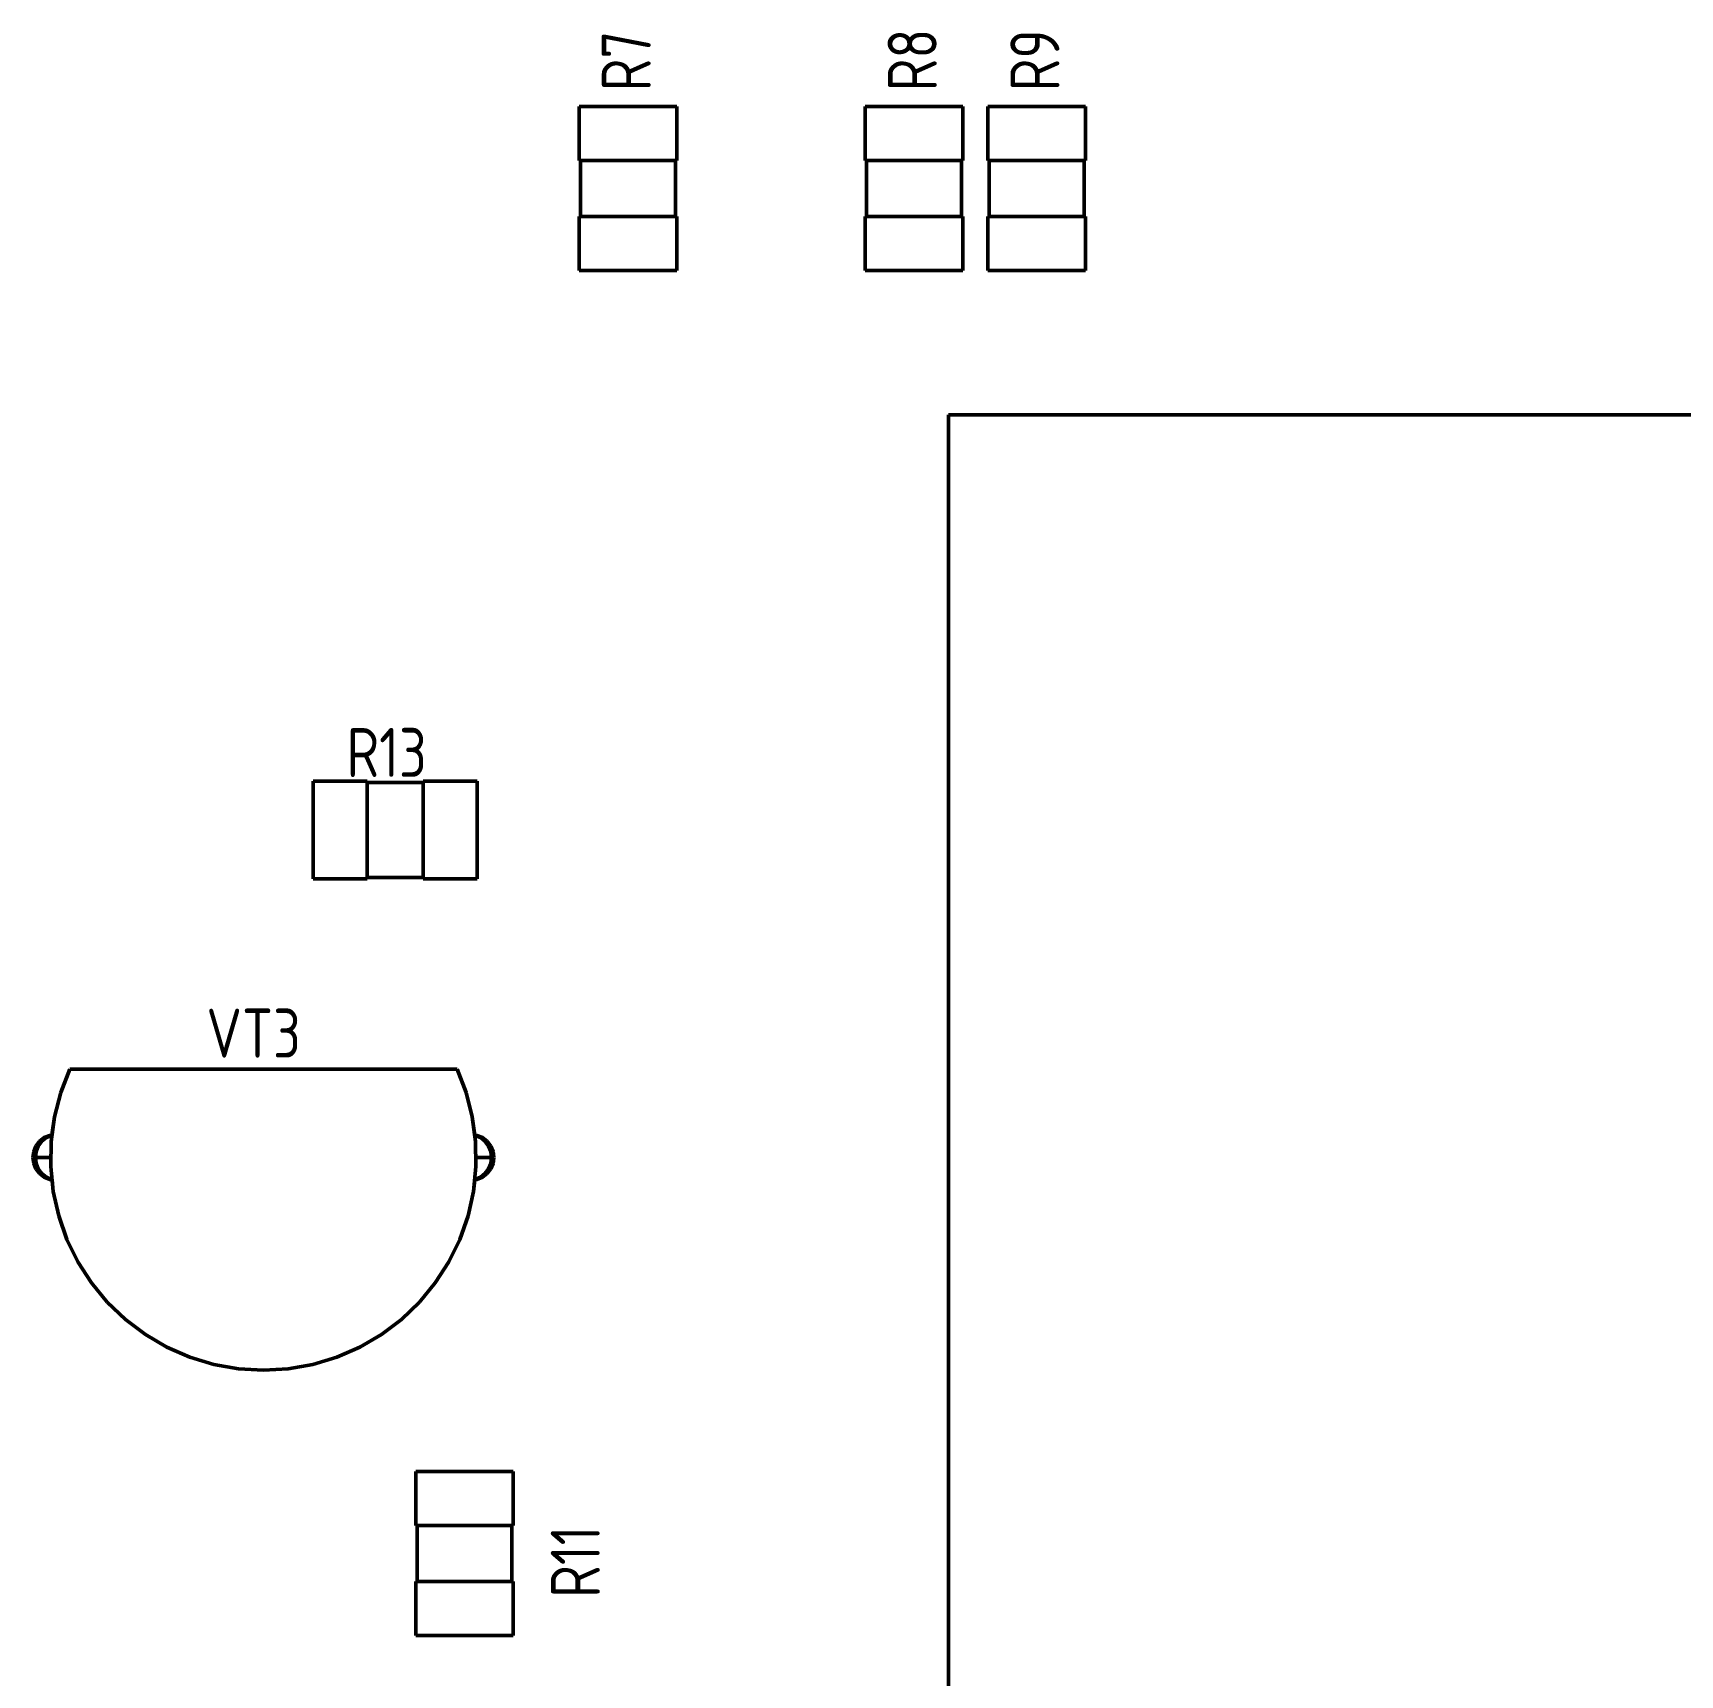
# Model space of a CAD drawing. Extents: x 260 to 1101, y 70 to 664.
# Drawn here: x 354.94 to 395.24, y 460.29 to 500.46 of the extents above; entities that cross this region are included whole.
import ezdxf

# ---------------------------------------------------------------- set-up
doc = ezdxf.new("R2010")
doc.units = 0
doc.header["$MEASUREMENT"] = 0
doc.layers.add('Основная', color=7, linetype='CONTINUOUS', lineweight=50)
doc.styles.add('GOST type A0', font='', dxfattribs={"oblique": 15, "height": 3.5})
doc.styles.get('GOST type A0').set_extended_font_data('GOST type A')

msp = doc.modelspace()

# ---------------------------------------------------------------- linework, layer by layer
at = {"layer": 'Основная'}
for p, q in [((370.694, 498.663), (368.306, 498.663)), ((368.306, 498.663), (368.306, 497.343)), ((368.306, 498.663), (370.694, 498.663)), ((368.306, 498.663), (368.306, 497.343)), ((370.694, 498.663), (368.306, 498.663)), ((368.306, 498.663), (368.306, 497.343)), ((368.306, 498.663), (370.694, 498.663)), ((368.306, 498.663), (368.306, 497.343)), ((370.694, 497.343), (370.694, 498.663)), ((370.694, 498.663), (370.694, 497.343)), ((370.694, 497.343), (370.694, 498.663)), ((370.694, 498.663), (370.694, 497.343)), ((377.694, 498.663), (375.306, 498.663)), ((375.306, 498.663), (375.306, 497.343)), ((375.306, 498.663), (377.694, 498.663)), ((375.306, 498.663), (375.306, 497.343)), ((377.694, 498.663), (375.306, 498.663)), ((375.306, 498.663), (375.306, 497.343)), ((375.306, 498.663), (377.694, 498.663)), ((375.306, 498.663), (375.306, 497.343)), ((377.694, 497.343), (377.694, 498.663)), ((377.694, 498.663), (377.694, 497.343)), ((377.694, 497.343), (377.694, 498.663)), ((377.694, 498.663), (377.694, 497.343)), ((380.694, 498.663), (378.306, 498.663)), ((378.306, 498.663), (378.306, 497.343)), ((378.306, 498.663), (380.694, 498.663)), ((378.306, 498.663), (378.306, 497.343)), ((380.694, 498.663), (378.306, 498.663)), ((378.306, 498.663), (378.306, 497.343)), ((378.306, 498.663), (380.694, 498.663)), ((378.306, 498.663), (378.306, 497.343)), ((380.694, 497.343), (380.694, 498.663)), ((380.694, 498.663), (380.694, 497.343)), ((380.694, 497.343), (380.694, 498.663)), ((380.694, 498.663), (380.694, 497.343)), ((368.306, 497.343), (368.34, 497.343)), ((368.306, 497.343), (370.694, 497.343)), ((368.306, 497.343), (368.34, 497.343)), ((368.306, 497.343), (370.694, 497.343)), ((368.34, 497.343), (368.34, 495.971)), ((368.34, 497.343), (368.34, 495.971)), ((368.34, 497.343), (368.34, 495.971)), ((368.34, 497.343), (368.34, 495.971)), ((370.66, 495.971), (370.66, 497.343)), ((370.66, 497.343), (370.694, 497.343)), ((370.66, 497.343), (370.66, 495.971)), ((370.66, 495.971), (370.66, 497.343)), ((370.66, 497.343), (370.694, 497.343)), ((370.66, 497.343), (370.66, 495.971)), ((375.306, 497.343), (375.34, 497.343)), ((375.306, 497.343), (377.694, 497.343)), ((375.306, 497.343), (375.34, 497.343)), ((375.306, 497.343), (377.694, 497.343)), ((375.34, 497.343), (375.34, 495.971)), ((375.34, 497.343), (375.34, 495.971)), ((375.34, 497.343), (375.34, 495.971)), ((375.34, 497.343), (375.34, 495.971)), ((377.66, 495.971), (377.66, 497.343)), ((377.66, 497.343), (377.694, 497.343)), ((377.66, 497.343), (377.66, 495.971)), ((377.66, 495.971), (377.66, 497.343)), ((377.66, 497.343), (377.694, 497.343)), ((377.66, 497.343), (377.66, 495.971)), ((378.306, 497.343), (378.34, 497.343)), ((378.306, 497.343), (380.694, 497.343)), ((378.306, 497.343), (378.34, 497.343)), ((378.306, 497.343), (380.694, 497.343)), ((378.34, 497.343), (378.34, 495.971)), ((378.34, 497.343), (378.34, 495.971)), ((378.34, 497.343), (378.34, 495.971)), ((378.34, 497.343), (378.34, 495.971)), ((380.66, 495.971), (380.66, 497.343)), ((380.66, 497.343), (380.694, 497.343)), ((380.66, 497.343), (380.66, 495.971)), ((380.66, 495.971), (380.66, 497.343)), ((380.66, 497.343), (380.694, 497.343)), ((380.66, 497.343), (380.66, 495.971)), ((368.34, 495.971), (368.306, 495.971)), ((368.306, 495.971), (368.306, 494.651)), ((368.306, 495.971), (370.694, 495.971)), ((368.306, 495.971), (368.306, 494.651)), ((368.34, 495.971), (368.306, 495.971)), ((368.306, 495.971), (368.306, 494.651)), ((368.306, 495.971), (370.694, 495.971)), ((368.306, 495.971), (368.306, 494.651)), ((370.694, 495.971), (370.66, 495.971)), ((370.694, 495.971), (370.66, 495.971)), ((370.694, 494.651), (370.694, 495.971)), ((370.694, 495.971), (370.694, 494.651)), ((370.694, 494.651), (370.694, 495.971)), ((370.694, 495.971), (370.694, 494.651)), ((375.34, 495.971), (375.306, 495.971)), ((375.306, 495.971), (375.306, 494.651)), ((375.306, 495.971), (377.694, 495.971)), ((375.306, 495.971), (375.306, 494.651)), ((375.34, 495.971), (375.306, 495.971)), ((375.306, 495.971), (375.306, 494.651)), ((375.306, 495.971), (377.694, 495.971)), ((375.306, 495.971), (375.306, 494.651)), ((377.694, 495.971), (377.66, 495.971)), ((377.694, 495.971), (377.66, 495.971)), ((377.694, 494.651), (377.694, 495.971)), ((377.694, 495.971), (377.694, 494.651)), ((377.694, 494.651), (377.694, 495.971)), ((377.694, 495.971), (377.694, 494.651)), ((378.34, 495.971), (378.306, 495.971)), ((378.306, 495.971), (378.306, 494.651)), ((378.306, 495.971), (380.694, 495.971)), ((378.306, 495.971), (378.306, 494.651)), ((378.34, 495.971), (378.306, 495.971)), ((378.306, 495.971), (378.306, 494.651)), ((378.306, 495.971), (380.694, 495.971)), ((378.306, 495.971), (378.306, 494.651)), ((380.694, 495.971), (380.66, 495.971)), ((380.694, 495.971), (380.66, 495.971)), ((380.694, 494.651), (380.694, 495.971)), ((380.694, 495.971), (380.694, 494.651)), ((380.694, 494.651), (380.694, 495.971)), ((380.694, 495.971), (380.694, 494.651)), ((368.306, 494.651), (370.694, 494.651)), ((368.306, 494.651), (370.694, 494.651)), ((368.306, 494.651), (370.694, 494.651)), ((368.306, 494.651), (370.694, 494.651)), ((375.306, 494.651), (377.694, 494.651)), ((375.306, 494.651), (377.694, 494.651)), ((375.306, 494.651), (377.694, 494.651)), ((375.306, 494.651), (377.694, 494.651)), ((378.306, 494.651), (380.694, 494.651)), ((378.306, 494.651), (380.694, 494.651)), ((378.306, 494.651), (380.694, 494.651)), ((378.306, 494.651), (380.694, 494.651)), ((425.656, 491.117), (377.344, 491.117)), ((377.344, 491.117), (377.344, 442.805)), ((377.344, 491.117), (377.344, 442.805)), ((425.656, 491.117), (377.344, 491.117)), ((425.656, 491.117), (377.344, 491.117)), ((377.344, 491.117), (377.344, 442.805)), ((377.344, 491.117), (377.344, 442.805)), ((425.656, 491.117), (377.344, 491.117)), ((361.798, 482.155), (361.798, 479.767)), ((363.118, 482.155), (361.798, 482.155)), ((361.798, 479.767), (361.798, 482.155)), ((361.798, 482.155), (363.118, 482.155)), ((361.798, 482.155), (361.798, 479.767)), ((363.118, 482.155), (361.798, 482.155)), ((361.798, 479.767), (361.798, 482.155)), ((361.798, 482.155), (363.118, 482.155)), ((363.118, 482.121), (363.118, 482.155)), ((363.118, 479.767), (363.118, 482.155)), ((363.118, 482.121), (363.118, 482.155)), ((363.118, 479.767), (363.118, 482.155)), ((364.49, 482.121), (363.118, 482.121)), ((363.118, 482.121), (364.49, 482.121)), ((364.49, 482.121), (363.118, 482.121)), ((363.118, 482.121), (364.49, 482.121)), ((365.81, 482.155), (364.49, 482.155)), ((364.49, 482.155), (364.49, 482.121)), ((364.49, 479.767), (364.49, 482.155)), ((364.49, 482.155), (365.81, 482.155)), ((365.81, 482.155), (364.49, 482.155)), ((364.49, 482.155), (364.49, 482.121)), ((364.49, 479.767), (364.49, 482.155)), ((364.49, 482.155), (365.81, 482.155)), ((365.81, 479.767), (365.81, 482.155)), ((365.81, 479.767), (365.81, 482.155)), ((365.81, 479.767), (365.81, 482.155)), ((365.81, 479.767), (365.81, 482.155)), ((361.798, 479.767), (363.118, 479.767)), ((361.798, 479.767), (363.118, 479.767)), ((361.798, 479.767), (363.118, 479.767)), ((361.798, 479.767), (363.118, 479.767)), ((363.118, 479.767), (363.118, 479.801)), ((363.118, 479.801), (364.49, 479.801)), ((363.118, 479.801), (364.49, 479.801)), ((363.118, 479.767), (363.118, 479.801)), ((363.118, 479.801), (364.49, 479.801)), ((363.118, 479.801), (364.49, 479.801)), ((364.49, 479.801), (364.49, 479.767)), ((364.49, 479.801), (364.49, 479.767)), ((364.49, 479.767), (365.81, 479.767)), ((364.49, 479.767), (365.81, 479.767)), ((364.49, 479.767), (365.81, 479.767)), ((364.49, 479.767), (365.81, 479.767)), ((355.842, 475.111), (355.622, 474.541)), ((355.842, 475.111), (355.622, 474.541)), ((355.842, 475.111), (355.622, 474.541)), ((355.842, 475.111), (355.622, 474.541)), ((365.318, 475.111), (355.842, 475.111)), ((365.318, 475.111), (355.842, 475.111)), ((365.318, 475.111), (355.842, 475.111)), ((365.318, 475.111), (355.842, 475.111)), ((365.538, 474.541), (365.318, 475.111)), ((365.538, 474.541), (365.318, 475.111)), ((365.538, 474.541), (365.318, 475.111)), ((365.538, 474.541), (365.318, 475.111)), ((355.622, 474.541), (355.47, 473.947)), ((355.622, 474.541), (355.47, 473.947)), ((355.622, 474.541), (355.47, 473.947)), ((355.622, 474.541), (355.47, 473.947)), ((365.69, 473.947), (365.538, 474.541)), ((365.69, 473.947), (365.538, 474.541)), ((365.69, 473.947), (365.538, 474.541)), ((365.69, 473.947), (365.538, 474.541)), ((355.47, 473.947), (355.388, 473.341)), ((355.47, 473.947), (355.388, 473.341)), ((355.47, 473.947), (355.408, 473.497)), ((355.47, 473.947), (355.408, 473.497)), ((365.752, 473.491), (365.69, 473.947)), ((365.772, 473.341), (365.69, 473.947)), ((365.752, 473.491), (365.69, 473.947)), ((365.772, 473.341), (365.69, 473.947)), ((355.016, 473.231), (354.96, 473.095)), ((355.016, 473.231), (354.96, 473.095)), ((355.016, 473.231), (354.96, 473.095)), ((355.016, 473.231), (354.96, 473.095)), ((355.106, 473.347), (355.016, 473.231)), ((355.106, 473.347), (355.016, 473.231)), ((355.106, 473.347), (355.016, 473.231)), ((355.106, 473.347), (355.016, 473.231)), ((355.072, 473.231), (355.018, 473.095)), ((355.072, 473.231), (355.018, 473.095)), ((355.158, 473.347), (355.072, 473.231)), ((355.158, 473.347), (355.072, 473.231)), ((355.22, 473.435), (355.106, 473.347)), ((355.22, 473.435), (355.106, 473.347)), ((355.22, 473.435), (355.106, 473.347)), ((355.22, 473.435), (355.106, 473.347)), ((355.27, 473.435), (355.158, 473.347)), ((355.27, 473.435), (355.158, 473.347)), ((355.356, 473.491), (355.22, 473.435)), ((355.356, 473.491), (355.22, 473.435)), ((355.356, 473.491), (355.22, 473.435)), ((355.356, 473.491), (355.22, 473.435)), ((355.4, 473.491), (355.27, 473.435)), ((355.4, 473.491), (355.27, 473.435)), ((355.408, 473.497), (355.356, 473.491)), ((355.408, 473.497), (355.356, 473.491)), ((355.408, 473.497), (355.356, 473.491)), ((355.408, 473.497), (355.356, 473.491)), ((355.388, 473.341), (355.378, 472.729)), ((355.388, 473.341), (355.378, 472.729)), ((355.408, 473.491), (355.4, 473.491)), ((355.408, 473.491), (355.4, 473.491)), ((365.804, 473.491), (365.752, 473.497)), ((365.752, 473.497), (365.752, 473.491)), ((365.804, 473.491), (365.752, 473.497)), ((365.804, 473.491), (365.752, 473.497)), ((365.752, 473.497), (365.752, 473.491)), ((365.804, 473.491), (365.752, 473.497)), ((365.76, 473.491), (365.752, 473.491)), ((365.76, 473.491), (365.752, 473.491)), ((365.89, 473.435), (365.76, 473.491)), ((365.89, 473.435), (365.76, 473.491)), ((365.782, 472.729), (365.772, 473.341)), ((365.782, 472.729), (365.772, 473.341)), ((365.94, 473.435), (365.804, 473.491)), ((365.94, 473.435), (365.804, 473.491)), ((365.94, 473.435), (365.804, 473.491)), ((365.94, 473.435), (365.804, 473.491)), ((366.002, 473.347), (365.89, 473.435)), ((366.002, 473.347), (365.89, 473.435)), ((366.056, 473.347), (365.94, 473.435)), ((366.056, 473.347), (365.94, 473.435)), ((366.056, 473.347), (365.94, 473.435)), ((366.056, 473.347), (365.94, 473.435)), ((366.088, 473.231), (366.002, 473.347)), ((366.088, 473.231), (366.002, 473.347)), ((366.144, 473.231), (366.056, 473.347)), ((366.144, 473.231), (366.056, 473.347)), ((366.144, 473.231), (366.056, 473.347)), ((366.144, 473.231), (366.056, 473.347)), ((366.142, 473.095), (366.088, 473.231)), ((366.142, 473.095), (366.088, 473.231)), ((366.2, 473.095), (366.144, 473.231)), ((366.2, 473.095), (366.144, 473.231)), ((366.2, 473.095), (366.144, 473.231)), ((366.2, 473.095), (366.144, 473.231)), ((354.96, 473.095), (354.942, 472.951)), ((354.96, 473.095), (354.942, 472.951)), ((354.96, 473.095), (354.942, 472.951)), ((354.96, 473.095), (354.942, 472.951)), ((354.942, 472.951), (354.96, 472.807)), ((354.96, 472.807), (354.942, 472.951)), ((354.948, 472.951), (354.942, 472.951)), ((354.942, 472.951), (354.96, 472.807)), ((354.96, 472.807), (354.942, 472.951)), ((354.948, 472.951), (354.942, 472.951)), ((354.968, 472.951), (354.948, 472.951)), ((354.968, 472.951), (354.948, 472.951)), ((354.96, 472.807), (355.016, 472.671)), ((355.016, 472.671), (354.96, 472.807)), ((354.96, 472.807), (355.016, 472.671)), ((355.016, 472.671), (354.96, 472.807)), ((355.002, 472.951), (354.968, 472.951)), ((355.002, 472.951), (354.968, 472.951)), ((355.018, 473.095), (355.002, 472.951)), ((355.018, 473.095), (355.002, 472.951)), ((355.018, 472.807), (355.002, 472.951)), ((355.382, 472.951), (355.002, 472.951)), ((355.018, 472.807), (355.002, 472.951)), ((355.382, 472.951), (355.002, 472.951)), ((355.072, 472.671), (355.018, 472.807)), ((355.072, 472.671), (355.018, 472.807)), ((355.44, 472.121), (355.378, 472.729)), ((355.44, 472.121), (355.378, 472.729)), ((365.782, 472.729), (365.72, 472.121)), ((365.782, 472.729), (365.72, 472.121)), ((366.158, 472.951), (365.778, 472.951)), ((366.158, 472.951), (365.778, 472.951)), ((366.142, 472.807), (366.088, 472.671)), ((366.142, 472.807), (366.088, 472.671)), ((366.158, 472.951), (366.142, 473.095)), ((366.158, 472.951), (366.142, 473.095)), ((366.158, 472.951), (366.142, 472.807)), ((366.158, 472.951), (366.142, 472.807)), ((366.144, 472.671), (366.2, 472.807)), ((366.2, 472.807), (366.144, 472.671)), ((366.144, 472.671), (366.2, 472.807)), ((366.2, 472.807), (366.144, 472.671)), ((366.192, 472.951), (366.158, 472.951)), ((366.192, 472.951), (366.158, 472.951)), ((366.212, 472.951), (366.192, 472.951)), ((366.212, 472.951), (366.192, 472.951)), ((366.218, 472.951), (366.2, 473.095)), ((366.218, 472.951), (366.2, 473.095)), ((366.218, 472.951), (366.2, 473.095)), ((366.218, 472.951), (366.2, 473.095)), ((366.2, 472.807), (366.218, 472.951)), ((366.218, 472.951), (366.2, 472.807)), ((366.2, 472.807), (366.218, 472.951)), ((366.218, 472.951), (366.2, 472.807)), ((366.218, 472.951), (366.212, 472.951)), ((366.218, 472.951), (366.212, 472.951)), ((355.016, 472.671), (355.106, 472.557)), ((355.106, 472.557), (355.016, 472.671)), ((355.016, 472.671), (355.106, 472.557)), ((355.106, 472.557), (355.016, 472.671)), ((355.158, 472.557), (355.072, 472.671)), ((355.158, 472.557), (355.072, 472.671)), ((355.106, 472.557), (355.22, 472.467)), ((355.22, 472.467), (355.106, 472.557)), ((355.106, 472.557), (355.22, 472.467)), ((355.22, 472.467), (355.106, 472.557)), ((355.27, 472.467), (355.158, 472.557)), ((355.27, 472.467), (355.158, 472.557)), ((355.22, 472.467), (355.356, 472.411)), ((355.356, 472.411), (355.22, 472.467)), ((355.22, 472.467), (355.356, 472.411)), ((355.356, 472.411), (355.22, 472.467)), ((355.4, 472.411), (355.27, 472.467)), ((355.4, 472.411), (355.27, 472.467)), ((355.356, 472.411), (355.41, 472.405)), ((355.41, 472.405), (355.356, 472.411)), ((355.356, 472.411), (355.41, 472.405)), ((355.41, 472.405), (355.356, 472.411)), ((355.41, 472.411), (355.4, 472.411)), ((355.41, 472.411), (355.4, 472.411)), ((355.41, 472.405), (355.44, 472.121)), ((355.41, 472.405), (355.44, 472.121)), ((365.72, 472.121), (365.75, 472.411)), ((365.72, 472.121), (365.75, 472.411)), ((365.75, 472.411), (365.75, 472.405)), ((365.75, 472.405), (365.804, 472.411)), ((365.76, 472.411), (365.75, 472.411)), ((365.804, 472.411), (365.75, 472.405)), ((365.75, 472.411), (365.75, 472.405)), ((365.75, 472.405), (365.804, 472.411)), ((365.76, 472.411), (365.75, 472.411)), ((365.804, 472.411), (365.75, 472.405)), ((365.89, 472.467), (365.76, 472.411)), ((365.89, 472.467), (365.76, 472.411)), ((365.804, 472.411), (365.94, 472.467)), ((365.94, 472.467), (365.804, 472.411)), ((365.804, 472.411), (365.94, 472.467)), ((365.94, 472.467), (365.804, 472.411)), ((366.002, 472.557), (365.89, 472.467)), ((366.002, 472.557), (365.89, 472.467)), ((365.94, 472.467), (366.056, 472.557)), ((366.056, 472.557), (365.94, 472.467)), ((365.94, 472.467), (366.056, 472.557)), ((366.056, 472.557), (365.94, 472.467)), ((366.088, 472.671), (366.002, 472.557)), ((366.088, 472.671), (366.002, 472.557)), ((366.056, 472.557), (366.144, 472.671)), ((366.144, 472.671), (366.056, 472.557)), ((366.056, 472.557), (366.144, 472.671)), ((366.144, 472.671), (366.056, 472.557)), ((355.44, 472.121), (355.572, 471.525)), ((355.572, 471.525), (355.44, 472.121)), ((355.44, 472.121), (355.572, 471.525)), ((355.572, 471.525), (355.44, 472.121)), ((365.588, 471.525), (365.72, 472.121)), ((365.72, 472.121), (365.588, 471.525)), ((365.588, 471.525), (365.72, 472.121)), ((365.72, 472.121), (365.588, 471.525)), ((355.572, 471.525), (355.774, 470.947)), ((355.774, 470.947), (355.572, 471.525)), ((355.572, 471.525), (355.774, 470.947)), ((355.774, 470.947), (355.572, 471.525)), ((365.386, 470.947), (365.588, 471.525)), ((365.588, 471.525), (365.386, 470.947)), ((365.386, 470.947), (365.588, 471.525)), ((365.588, 471.525), (365.386, 470.947)), ((355.774, 470.947), (356.042, 470.397)), ((356.042, 470.397), (355.774, 470.947)), ((355.774, 470.947), (356.042, 470.397)), ((356.042, 470.397), (355.774, 470.947)), ((365.118, 470.397), (365.386, 470.947)), ((365.386, 470.947), (365.118, 470.397)), ((365.118, 470.397), (365.386, 470.947)), ((365.386, 470.947), (365.118, 470.397)), ((356.042, 470.397), (356.374, 469.883)), ((356.374, 469.883), (356.042, 470.397)), ((356.042, 470.397), (356.374, 469.883)), ((356.374, 469.883), (356.042, 470.397)), ((364.786, 469.883), (365.118, 470.397)), ((365.118, 470.397), (364.786, 469.883)), ((364.786, 469.883), (365.118, 470.397)), ((365.118, 470.397), (364.786, 469.883)), ((356.374, 469.883), (356.762, 469.409)), ((356.762, 469.409), (356.374, 469.883)), ((356.374, 469.883), (356.762, 469.409)), ((356.762, 469.409), (356.374, 469.883)), ((364.398, 469.409), (364.786, 469.883)), ((364.786, 469.883), (364.398, 469.409)), ((364.398, 469.409), (364.786, 469.883)), ((364.786, 469.883), (364.398, 469.409)), ((356.762, 469.409), (357.204, 468.987)), ((357.204, 468.987), (356.762, 469.409)), ((356.762, 469.409), (357.204, 468.987)), ((357.204, 468.987), (356.762, 469.409)), ((363.956, 468.987), (364.398, 469.409)), ((364.398, 469.409), (363.956, 468.987)), ((363.956, 468.987), (364.398, 469.409)), ((364.398, 469.409), (363.956, 468.987)), ((357.204, 468.987), (357.692, 468.619)), ((357.692, 468.619), (357.204, 468.987)), ((357.204, 468.987), (357.692, 468.619)), ((357.692, 468.619), (357.204, 468.987)), ((363.468, 468.619), (363.956, 468.987)), ((363.956, 468.987), (363.468, 468.619)), ((363.468, 468.619), (363.956, 468.987)), ((363.956, 468.987), (363.468, 468.619)), ((357.692, 468.619), (358.22, 468.309)), ((358.22, 468.309), (357.692, 468.619)), ((357.692, 468.619), (358.22, 468.309)), ((358.22, 468.309), (357.692, 468.619)), ((358.22, 468.309), (358.782, 468.065)), ((358.782, 468.065), (358.22, 468.309)), ((358.22, 468.309), (358.782, 468.065)), ((358.782, 468.065), (358.22, 468.309)), ((362.378, 468.065), (362.94, 468.309)), ((362.94, 468.309), (362.378, 468.065)), ((362.378, 468.065), (362.94, 468.309)), ((362.94, 468.309), (362.378, 468.065)), ((362.94, 468.309), (363.468, 468.619)), ((363.468, 468.619), (362.94, 468.309)), ((362.94, 468.309), (363.468, 468.619)), ((363.468, 468.619), (362.94, 468.309)), ((358.782, 468.065), (359.368, 467.887)), ((359.368, 467.887), (358.782, 468.065)), ((358.782, 468.065), (359.368, 467.887)), ((359.368, 467.887), (358.782, 468.065)), ((359.368, 467.887), (359.97, 467.781)), ((359.97, 467.781), (359.368, 467.887)), ((359.368, 467.887), (359.97, 467.781)), ((359.97, 467.781), (359.368, 467.887)), ((361.19, 467.781), (361.794, 467.887)), ((361.794, 467.887), (361.19, 467.781)), ((361.19, 467.781), (361.794, 467.887)), ((361.794, 467.887), (361.19, 467.781)), ((361.794, 467.887), (362.378, 468.065)), ((362.378, 468.065), (361.794, 467.887)), ((361.794, 467.887), (362.378, 468.065)), ((362.378, 468.065), (361.794, 467.887)), ((359.97, 467.781), (360.58, 467.745)), ((360.58, 467.745), (359.97, 467.781)), ((359.97, 467.781), (360.58, 467.745)), ((360.58, 467.745), (359.97, 467.781)), ((360.58, 467.745), (361.19, 467.781)), ((361.19, 467.781), (360.58, 467.745)), ((360.58, 467.745), (361.19, 467.781)), ((361.19, 467.781), (360.58, 467.745)), ((366.694, 465.27), (364.306, 465.27)), ((364.306, 465.27), (364.306, 463.95)), ((364.306, 463.95), (364.306, 465.27)), ((366.694, 465.27), (364.306, 465.27)), ((366.694, 465.27), (364.306, 465.27)), ((364.306, 465.27), (364.306, 463.95)), ((364.306, 463.95), (364.306, 465.27)), ((366.694, 465.27), (364.306, 465.27)), ((366.694, 463.95), (366.694, 465.27)), ((366.694, 463.95), (366.694, 465.27)), ((366.694, 463.95), (366.694, 465.27)), ((366.694, 463.95), (366.694, 465.27)), ((364.306, 463.95), (364.34, 463.95)), ((366.694, 463.95), (364.306, 463.95)), ((364.306, 463.95), (364.34, 463.95)), ((366.694, 463.95), (364.306, 463.95)), ((364.34, 463.95), (364.34, 462.578)), ((364.34, 462.578), (364.34, 463.95)), ((364.34, 463.95), (364.34, 462.578)), ((364.34, 462.578), (364.34, 463.95)), ((366.66, 462.578), (366.66, 463.95)), ((366.66, 463.95), (366.694, 463.95)), ((366.66, 462.578), (366.66, 463.95)), ((366.66, 462.578), (366.66, 463.95)), ((366.66, 463.95), (366.694, 463.95)), ((366.66, 462.578), (366.66, 463.95)), ((364.34, 462.578), (364.306, 462.578)), ((364.306, 462.578), (364.306, 461.258)), ((364.306, 461.258), (364.306, 462.578)), ((366.694, 462.578), (364.306, 462.578)), ((364.34, 462.578), (364.306, 462.578)), ((364.306, 462.578), (364.306, 461.258)), ((364.306, 461.258), (364.306, 462.578)), ((366.694, 462.578), (364.306, 462.578)), ((366.694, 462.578), (366.66, 462.578)), ((366.694, 462.578), (366.66, 462.578)), ((366.694, 461.258), (366.694, 462.578)), ((366.694, 461.258), (366.694, 462.578)), ((366.694, 461.258), (366.694, 462.578)), ((366.694, 461.258), (366.694, 462.578)), ((364.306, 461.258), (366.694, 461.258)), ((366.694, 461.258), (364.306, 461.258)), ((364.306, 461.258), (366.694, 461.258)), ((366.694, 461.258), (364.306, 461.258))]:
    msp.add_line(p, q, dxfattribs=at)

# ---------------------------------------------------------------- texts
at = {"layer": 'Основная', "style": 'GOST type A0'}
for s, p in [('R7', (370.055, 499.037)), ('R8', (377.055, 499.037)), ('R9', (380.055, 499.037)), ('R11', (368.811, 462.179))]:
    msp.add_text(s, height=1.2, rotation=90, dxfattribs=at).set_placement(p)
for s, p in [('R13', (362.615, 482.259)), ('VT3', (359.185, 475.393))]:
    msp.add_text(s, height=1.2, dxfattribs=at).set_placement(p)

doc.saveas('drawing.dxf')
